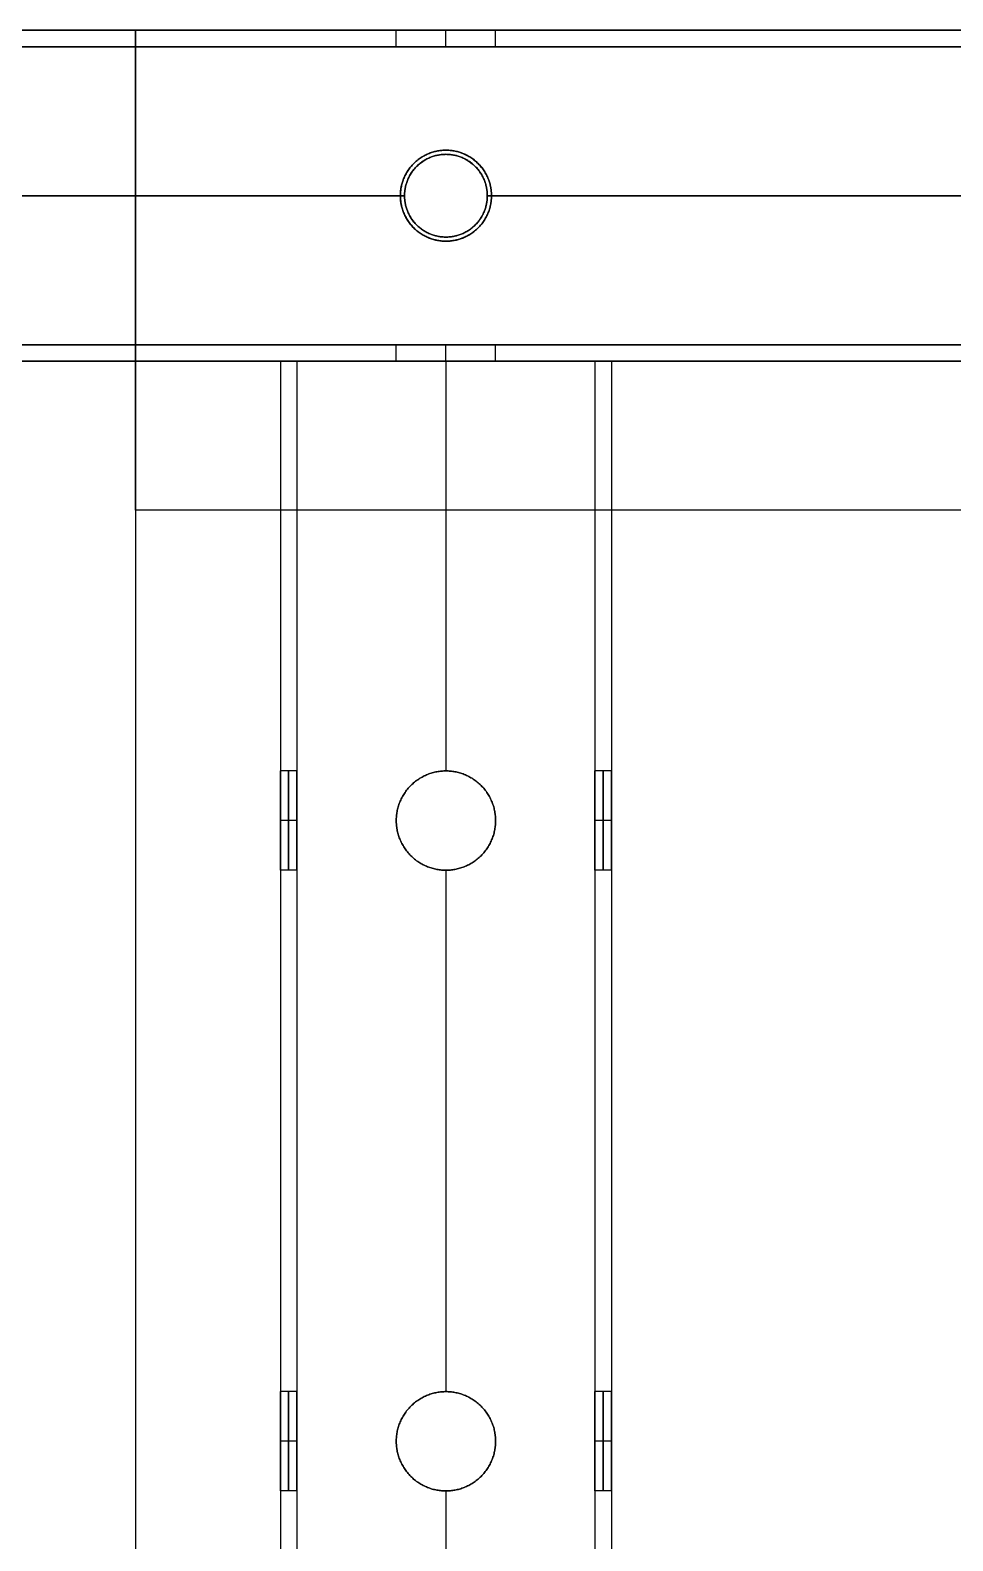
# Model space of a CAD drawing. Header units: millimetres. Extents: x -6529 to 809, y -8611 to 207.
# Drawn here: x -5310.8 to -5199.4, y -3954.4 to -3771.9 of the extents above; entities that cross this region are included whole.
import ezdxf

# ---------------------------------------------------------------- set-up
doc = ezdxf.new("R2010")
doc.units = ezdxf.units.MM
doc.header["$MEASUREMENT"] = 0
for name, color, linetype, true_color in [('gaten$11mm', 7, 'Continuous', 0xff6a35), ('platen', 7, 'Continuous', 0x007f00), ('staal', 5, 'Continuous', 0x0000ff)]:
    doc.layers.add(name, color=color, linetype=linetype, true_color=true_color)

# ---------------------------------------------------------------- blocks, each defined once
blk = doc.blocks.new('plaat base')
at = {"layer": 'platen'}
for p, q in [((658, -1200), (658, 0)), ((658, -1200, 18), (658, 0, 18))]:
    blk.add_line(p, q, dxfattribs=at)
for points in [[(358, -1200), (508, -1200), (658, -1200)], [(358, -1200, 18), (508, -1200, 18), (658, -1200, 18)], [(358, -1200, 9), (508, -1200, 9), (658, -1200, 9)], [(658, -1200), (658, -1200, 9), (658, -1200, 18)], [(658, -1200), (658, -1229), (658, -1258)], [(658, -1200, 18), (658, -1229, 18), (658, -1258, 18)], [(658, -1200, 9), (658, -1229, 9), (658, -1258, 9)], [(658, -1229), (658, -1229, 9), (658, -1229, 18)], [(658, -1258), (658, -1258, 9), (658, -1258, 18)], [(658, -1258), (808, -1258), (958, -1258)], [(658, -1258, 18), (808, -1258, 18), (958, -1258, 18)], [(658, -1258, 9), (808, -1258, 9), (958, -1258, 9)]]:
    blk.add_open_spline(points, degree=2, dxfattribs=at)
blk = doc.blocks.new('top plaat')
at = {"layer": 'platen'}
for p, q in [((658, -1276), (658, 40)), ((658, -1276, 18), (658, 40, 18)), ((620.5, -1250.5), (620.5, -1250.5, 18)), ((615, -1256), (615, -1256, 18)), ((626, -1256), (626, -1256, 18)), ((620.5, -1261.5), (620.5, -1261.5, 18))]:
    blk.add_line(p, q, dxfattribs=at)
for points, knots in [([(620.5, -1261.5), (615, -1261.5), (615, -1256), (615, -1250.5), (620.5, -1250.5), (626, -1250.5), (626, -1256), (626, -1261.5), (620.5, -1261.5)], [-31.415927, -31.415927, -31.415927, -23.561945, -23.561945, -15.707963, -15.707963, -7.853982, -7.853982, 0, 0, 0]), ([(620.5, -1261.5, 18), (615, -1261.5, 18), (615, -1256, 18), (615, -1250.5, 18), (620.5, -1250.5, 18), (626, -1250.5, 18), (626, -1256, 18), (626, -1261.5, 18), (620.5, -1261.5, 18)], [-31.415927, -31.415927, -31.415927, -23.561945, -23.561945, -15.707963, -15.707963, -7.853982, -7.853982, 0, 0, 0]), ([(620.5, -1261.5, 9), (626, -1261.5, 9), (626, -1256, 9), (626, -1250.5, 9), (620.5, -1250.5, 9), (615, -1250.5, 9), (615, -1256, 9), (615, -1261.5, 9), (620.5, -1261.5, 9)], [0, 0, 0, 7.853982, 7.853982, 15.707963, 15.707963, 23.561945, 23.561945, 31.415927, 31.415927, 31.415927])]:
    blk.add_rational_spline(points, [1, 0.707106781187, 1, 0.707106781187, 1, 0.707106781187, 1, 0.707106781187, 1], degree=2, knots=knots, dxfattribs=at)
for points in [[(40, -1276), (349, -1276), (658, -1276), (967, -1276), (1276, -1276)], [(40, -1276, 18), (349, -1276, 18), (658, -1276, 18), (967, -1276, 18), (1276, -1276, 18)], [(40, -1276, 9), (349, -1276, 9), (658, -1276, 9), (967, -1276, 9), (1276, -1276, 9)]]:
    blk.add_open_spline(points, degree=2, knots=[5973.638309, 5973.638309, 5973.638309, 6592.931454, 6592.931454, 7212.2246, 7212.2246, 7212.2246], dxfattribs=at)
blk.add_open_spline([(658, -1276), (658, -1276, 9), (658, -1276, 18)], degree=2, dxfattribs=at)

msp = doc.modelspace()

# ---------------------------------------------------------------- linework, layer by layer
at = {"layer": 'gaten$11mm', "extrusion": (-2.22045e-16, 1, 0)}
msp.add_circle((5260.61, 20, -3771.89), 5.5, dxfattribs=at)
at = {"layer": 'gaten$11mm'}
msp.add_circle((-5260.61, -3791.89), 5.5, dxfattribs=at)
at = {"layer": 'staal'}
for p, q in [((-5266.61, -3773.89, 1296), (-5266.61, -3771.89, 1296)), ((-5266.61, -3773.89, 20), (-5266.61, -3771.89, 20)), ((-5260.61, -3773.89, 1302), (-5260.61, -3771.89, 1302)), ((-5260.61, -3773.89, 1290), (-5260.61, -3771.89, 1290)), ((-5260.61, -3773.89, 26), (-5260.61, -3771.89, 26)), ((-5260.61, -3773.89, 14), (-5260.61, -3771.89, 14)), ((-5254.61, -3773.89, 1296), (-5254.61, -3771.89, 1296)), ((-5254.61, -3773.89, 20), (-5254.61, -3771.89, 20)), ((-5260.61, -3786.89, 1314), (-5260.61, -3786.89, 1316)), ((-5260.61, -3786.89, 1276), (-5260.61, -3786.89, 1278)), ((-5260.61, -3786.89, 38), (-5260.61, -3786.89, 40)), ((-5260.61, -3786.89), (-5260.61, -3786.89, 2)), ((-5265.61, -3791.89, 1314), (-5265.61, -3791.89, 1316)), ((-5265.61, -3791.89, 1276), (-5265.61, -3791.89, 1278)), ((-5265.61, -3791.89, 38), (-5265.61, -3791.89, 40)), ((-5265.61, -3791.89), (-5265.61, -3791.89, 2)), ((-5255.61, -3791.89, 1314), (-5255.61, -3791.89, 1316)), ((-5255.61, -3791.89, 1276), (-5255.61, -3791.89, 1278)), ((-5255.61, -3791.89, 38), (-5255.61, -3791.89, 40)), ((-5255.61, -3791.89), (-5255.61, -3791.89, 2)), ((-5260.61, -3796.89, 1276), (-5260.61, -3796.89, 1278)), ((-5260.61, -3796.89, 1314), (-5260.61, -3796.89, 1316)), ((-5260.61, -3796.89), (-5260.61, -3796.89, 2)), ((-5260.61, -3796.89, 38), (-5260.61, -3796.89, 40)), ((-5266.61, -3811.89, 1296), (-5266.61, -3809.89, 1296)), ((-5266.61, -3811.89, 20), (-5266.61, -3809.89, 20)), ((-5260.61, -3811.89, 1302), (-5260.61, -3809.89, 1302)), ((-5260.61, -3811.89, 1290), (-5260.61, -3809.89, 1290)), ((-5260.61, -3811.89, 26), (-5260.61, -3809.89, 26)), ((-5260.61, -3811.89, 14), (-5260.61, -3809.89, 14)), ((-5254.61, -3811.89, 1296), (-5254.61, -3809.89, 1296)), ((-5254.61, -3811.89, 20), (-5254.61, -3809.89, 20)), ((-5278.61, -3811.89, 1296), (-5280.61, -3811.89, 1296)), ((-5260.61, -3811.89, 1316), (-5260.61, -3811.89, 1314)), ((-5260.61, -3811.89, 1278), (-5260.61, -3811.89, 1276)), ((-5240.61, -3811.89, 1296), (-5242.61, -3811.89, 1296)), ((-5278.61, -3861.39, 1296), (-5280.61, -3861.39, 1296)), ((-5260.61, -3861.39, 1278), (-5260.61, -3861.39, 1276)), ((-5260.61, -3861.39, 1316), (-5260.61, -3861.39, 1314)), ((-5240.61, -3861.39, 1296), (-5242.61, -3861.39, 1296)), ((-5278.61, -3867.39, 1302), (-5280.61, -3867.39, 1302)), ((-5278.61, -3867.39, 1290), (-5280.61, -3867.39, 1290)), ((-5266.61, -3867.39, 1278), (-5266.61, -3867.39, 1276)), ((-5266.61, -3867.39, 1316), (-5266.61, -3867.39, 1314)), ((-5254.61, -3867.39, 1278), (-5254.61, -3867.39, 1276)), ((-5254.61, -3867.39, 1316), (-5254.61, -3867.39, 1314)), ((-5240.61, -3867.39, 1302), (-5242.61, -3867.39, 1302)), ((-5240.61, -3867.39, 1290), (-5242.61, -3867.39, 1290)), ((-5278.61, -3873.39, 1296), (-5280.61, -3873.39, 1296)), ((-5260.61, -3873.39, 1278), (-5260.61, -3873.39, 1276)), ((-5260.61, -3873.39, 1316), (-5260.61, -3873.39, 1314)), ((-5240.61, -3873.39, 1296), (-5242.61, -3873.39, 1296)), ((-5278.61, -3936.39, 1296), (-5280.61, -3936.39, 1296)), ((-5260.61, -3936.39, 1278), (-5260.61, -3936.39, 1276)), ((-5260.61, -3936.39, 1316), (-5260.61, -3936.39, 1314)), ((-5240.61, -3936.39, 1296), (-5242.61, -3936.39, 1296)), ((-5278.61, -3942.39, 1302), (-5280.61, -3942.39, 1302)), ((-5278.61, -3942.39, 1290), (-5280.61, -3942.39, 1290)), ((-5266.61, -3942.39, 1278), (-5266.61, -3942.39, 1276)), ((-5266.61, -3942.39, 1316), (-5266.61, -3942.39, 1314)), ((-5254.61, -3942.39, 1278), (-5254.61, -3942.39, 1276)), ((-5254.61, -3942.39, 1316), (-5254.61, -3942.39, 1314)), ((-5240.61, -3942.39, 1302), (-5242.61, -3942.39, 1302)), ((-5240.61, -3942.39, 1290), (-5242.61, -3942.39, 1290)), ((-5278.61, -3948.39, 1296), (-5280.61, -3948.39, 1296)), ((-5260.61, -3948.39, 1278), (-5260.61, -3948.39, 1276)), ((-5260.61, -3948.39, 1316), (-5260.61, -3948.39, 1314)), ((-5240.61, -3948.39, 1296), (-5242.61, -3948.39, 1296))]:
    msp.add_line(p, q, dxfattribs=at)
for points in [[(-4640.11, -5087.89), (-5956.11, -5087.89), (-5956.11, -3771.89), (-4640.11, -3771.89)], [(-4680.11, -5047.89), (-5916.11, -5047.89), (-5916.11, -3811.89), (-4680.11, -3811.89)]]:
    msp.add_lwpolyline(points, close=True, dxfattribs=at)
for centre in [(-5260.61, -3791.89, 1276), (-5260.61, -3791.89, 1315), (-5260.61, -3791.89, 1277), (-5260.61, -3791.89), (-5260.61, -3791.89, 39), (-5260.61, -3791.89, 1)]:
    msp.add_circle(centre, 5, dxfattribs=at)
for points in [[(-4640.11, -3771.89, 1276), (-5298.11, -3771.89, 1276), (-5956.11, -3771.89, 1276)], [(-4640.11, -3771.89, 1316), (-5298.11, -3771.89, 1316), (-5956.11, -3771.89, 1316)], [(-5956.11, -3771.89), (-5298.11, -3771.89), (-4640.11, -3771.89)], [(-5956.11, -3771.89, 40), (-5298.11, -3771.89, 40), (-4640.11, -3771.89, 40)], [(-5266.61, -3771.89, 1296), (-5298.11, -3771.89, 1296), (-5329.61, -3771.89, 1296)], [(-5329.61, -3771.89, 20), (-5298.11, -3771.89, 20), (-5266.61, -3771.89, 20)], [(-5298.11, -3811.89, 1316), (-5298.11, -3791.89, 1316), (-5298.11, -3771.89, 1316)], [(-5298.11, -3771.89, 1316), (-5298.11, -3771.89, 1296), (-5298.11, -3771.89, 1276)], [(-5298.11, -3771.89, 1276), (-5298.11, -3791.89, 1276), (-5298.11, -3811.89, 1276)], [(-5298.11, -3811.89, 40), (-5298.11, -3791.89, 40), (-5298.11, -3771.89, 40)], [(-5298.11, -3771.89, 40), (-5298.11, -3771.89, 20), (-5298.11, -3771.89)], [(-5298.11, -3771.89), (-5298.11, -3791.89), (-5298.11, -3811.89)], [(-5191.61, -3771.89, 1296), (-5223.11, -3771.89, 1296), (-5254.61, -3771.89, 1296)], [(-5254.61, -3771.89, 20), (-5223.11, -3771.89, 20), (-5191.61, -3771.89, 20)], [(-4642.11, -3773.89, 1314), (-5298.11, -3773.89, 1314), (-5954.11, -3773.89, 1314)], [(-4642.11, -3773.89, 1278), (-5298.11, -3773.89, 1278), (-5954.11, -3773.89, 1278)], [(-5954.11, -3773.89, 38), (-5298.11, -3773.89, 38), (-4642.11, -3773.89, 38)], [(-5954.11, -3773.89, 2), (-5298.11, -3773.89, 2), (-4642.11, -3773.89, 2)], [(-5266.61, -3773.89, 1296), (-5298.11, -3773.89, 1296), (-5329.61, -3773.89, 1296)], [(-5329.61, -3773.89, 20), (-5298.11, -3773.89, 20), (-5266.61, -3773.89, 20)], [(-5298.11, -3773.89, 1278), (-5298.11, -3773.89, 1296), (-5298.11, -3773.89, 1314)], [(-5298.11, -3773.89, 1314), (-5298.11, -3791.89, 1314), (-5298.11, -3809.89, 1314)], [(-5298.11, -3809.89, 1278), (-5298.11, -3791.89, 1278), (-5298.11, -3773.89, 1278)], [(-5298.11, -3773.89, 2), (-5298.11, -3773.89, 20), (-5298.11, -3773.89, 38)], [(-5298.11, -3773.89, 38), (-5298.11, -3791.89, 38), (-5298.11, -3809.89, 38)], [(-5298.11, -3809.89, 2), (-5298.11, -3791.89, 2), (-5298.11, -3773.89, 2)], [(-5191.61, -3773.89, 1296), (-5223.11, -3773.89, 1296), (-5254.61, -3773.89, 1296)], [(-5254.61, -3773.89, 20), (-5223.11, -3773.89, 20), (-5191.61, -3773.89, 20)], [(-5265.61, -3791.89, 1316), (-5298.11, -3791.89, 1316), (-5330.61, -3791.89, 1316)], [(-5265.61, -3791.89, 1314), (-5298.11, -3791.89, 1314), (-5330.61, -3791.89, 1314)], [(-5265.61, -3791.89, 1278), (-5298.11, -3791.89, 1278), (-5330.61, -3791.89, 1278)], [(-5265.61, -3791.89, 1276), (-5298.11, -3791.89, 1276), (-5330.61, -3791.89, 1276)], [(-5330.61, -3791.89, 40), (-5298.11, -3791.89, 40), (-5265.61, -3791.89, 40)], [(-5330.61, -3791.89, 38), (-5298.11, -3791.89, 38), (-5265.61, -3791.89, 38)], [(-5330.61, -3791.89, 2), (-5298.11, -3791.89, 2), (-5265.61, -3791.89, 2)], [(-5330.61, -3791.89), (-5298.11, -3791.89), (-5265.61, -3791.89)], [(-5190.61, -3791.89, 1316), (-5223.11, -3791.89, 1316), (-5255.61, -3791.89, 1316)], [(-5190.61, -3791.89, 1314), (-5223.11, -3791.89, 1314), (-5255.61, -3791.89, 1314)], [(-5190.61, -3791.89, 1278), (-5223.11, -3791.89, 1278), (-5255.61, -3791.89, 1278)], [(-5190.61, -3791.89, 1276), (-5223.11, -3791.89, 1276), (-5255.61, -3791.89, 1276)], [(-5255.61, -3791.89, 40), (-5223.11, -3791.89, 40), (-5190.61, -3791.89, 40)], [(-5255.61, -3791.89, 38), (-5223.11, -3791.89, 38), (-5190.61, -3791.89, 38)], [(-5255.61, -3791.89, 2), (-5223.11, -3791.89, 2), (-5190.61, -3791.89, 2)], [(-5255.61, -3791.89), (-5223.11, -3791.89), (-5190.61, -3791.89)], [(-4678.11, -3809.89, 1314), (-5298.11, -3809.89, 1314), (-5918.11, -3809.89, 1314)], [(-4678.11, -3809.89, 1278), (-5298.11, -3809.89, 1278), (-5918.11, -3809.89, 1278)], [(-5918.11, -3809.89, 38), (-5298.11, -3809.89, 38), (-4678.11, -3809.89, 38)], [(-5918.11, -3809.89, 2), (-5298.11, -3809.89, 2), (-4678.11, -3809.89, 2)], [(-5266.61, -3809.89, 1296), (-5298.11, -3809.89, 1296), (-5329.61, -3809.89, 1296)], [(-5329.61, -3809.89, 20), (-5298.11, -3809.89, 20), (-5266.61, -3809.89, 20)], [(-5298.11, -3809.89, 1314), (-5298.11, -3809.89, 1296), (-5298.11, -3809.89, 1278)], [(-5298.11, -3809.89, 38), (-5298.11, -3809.89, 20), (-5298.11, -3809.89, 2)], [(-5191.61, -3809.89, 1296), (-5223.11, -3809.89, 1296), (-5254.61, -3809.89, 1296)], [(-5254.61, -3809.89, 20), (-5223.11, -3809.89, 20), (-5191.61, -3809.89, 20)], [(-4680.11, -3811.89, 1276), (-5298.11, -3811.89, 1276), (-5916.11, -3811.89, 1276)], [(-4680.11, -3811.89, 1316), (-5298.11, -3811.89, 1316), (-5916.11, -3811.89, 1316)], [(-5916.11, -3811.89), (-5298.11, -3811.89), (-4680.11, -3811.89)], [(-5916.11, -3811.89, 40), (-5298.11, -3811.89, 40), (-4680.11, -3811.89, 40)], [(-5266.61, -3811.89, 1296), (-5298.11, -3811.89, 1296), (-5329.61, -3811.89, 1296)], [(-5329.61, -3811.89, 20), (-5298.11, -3811.89, 20), (-5266.61, -3811.89, 20)], [(-5298.11, -3811.89, 1276), (-5298.11, -3811.89, 1296), (-5298.11, -3811.89, 1316)], [(-5298.11, -3811.89), (-5298.11, -3811.89, 20), (-5298.11, -3811.89, 40)], [(-5240.61, -3811.89, 1276), (-5260.61, -3811.89, 1276), (-5280.61, -3811.89, 1276)], [(-5280.61, -3811.89, 1276), (-5280.61, -4129.64, 1276), (-5280.61, -4447.39, 1276)], [(-5280.61, -3811.89, 1276), (-5280.61, -3811.89, 1296), (-5280.61, -3811.89, 1316)], [(-5280.61, -3811.89, 1316), (-5280.61, -4129.64, 1316), (-5280.61, -4447.39, 1316)], [(-5280.61, -3811.89, 1316), (-5260.61, -3811.89, 1316), (-5240.61, -3811.89, 1316)], [(-5280.61, -3811.89, 1296), (-5280.61, -3836.64, 1296), (-5280.61, -3861.39, 1296)], [(-5278.61, -3811.89, 1314), (-5278.61, -3811.89, 1296), (-5278.61, -3811.89, 1278)], [(-5278.61, -3811.89, 1278), (-5278.61, -4129.64, 1278), (-5278.61, -4447.39, 1278)], [(-5278.61, -3811.89, 1314), (-5278.61, -4129.64, 1314), (-5278.61, -4447.39, 1314)], [(-5278.61, -3811.89, 1278), (-5260.61, -3811.89, 1278), (-5242.61, -3811.89, 1278)], [(-5242.61, -3811.89, 1314), (-5260.61, -3811.89, 1314), (-5278.61, -3811.89, 1314)], [(-5278.61, -3811.89, 1296), (-5278.61, -3836.64, 1296), (-5278.61, -3861.39, 1296)], [(-5260.61, -3811.89, 1276), (-5260.61, -3836.64, 1276), (-5260.61, -3861.39, 1276)], [(-5260.61, -3811.89, 1316), (-5260.61, -3836.64, 1316), (-5260.61, -3861.39, 1316)], [(-5260.61, -3811.89, 1278), (-5260.61, -3836.64, 1278), (-5260.61, -3861.39, 1278)], [(-5260.61, -3811.89, 1314), (-5260.61, -3836.64, 1314), (-5260.61, -3861.39, 1314)], [(-5191.61, -3811.89, 1296), (-5223.11, -3811.89, 1296), (-5254.61, -3811.89, 1296)], [(-5254.61, -3811.89, 20), (-5223.11, -3811.89, 20), (-5191.61, -3811.89, 20)], [(-5242.61, -3811.89, 1278), (-5242.61, -4129.64, 1278), (-5242.61, -4447.39, 1278)], [(-5242.61, -3811.89, 1278), (-5242.61, -3811.89, 1296), (-5242.61, -3811.89, 1314)], [(-5242.61, -3811.89, 1314), (-5242.61, -4129.64, 1314), (-5242.61, -4447.39, 1314)], [(-5242.61, -3811.89, 1296), (-5242.61, -3836.64, 1296), (-5242.61, -3861.39, 1296)], [(-5240.61, -3811.89, 1276), (-5240.61, -4129.64, 1276), (-5240.61, -4447.39, 1276)], [(-5240.61, -3811.89, 1316), (-5240.61, -4129.64, 1316), (-5240.61, -4447.39, 1316)], [(-5240.61, -3811.89, 1316), (-5240.61, -3811.89, 1296), (-5240.61, -3811.89, 1276)], [(-5240.61, -3811.89, 1296), (-5240.61, -3836.64, 1296), (-5240.61, -3861.39, 1296)], [(-5280.61, -3873.39, 1296), (-5280.61, -3904.89, 1296), (-5280.61, -3936.39, 1296)], [(-5278.61, -3873.39, 1296), (-5278.61, -3904.89, 1296), (-5278.61, -3936.39, 1296)], [(-5260.61, -3873.39, 1276), (-5260.61, -3904.89, 1276), (-5260.61, -3936.39, 1276)], [(-5260.61, -3873.39, 1316), (-5260.61, -3904.89, 1316), (-5260.61, -3936.39, 1316)], [(-5260.61, -3873.39, 1278), (-5260.61, -3904.89, 1278), (-5260.61, -3936.39, 1278)], [(-5260.61, -3873.39, 1314), (-5260.61, -3904.89, 1314), (-5260.61, -3936.39, 1314)], [(-5242.61, -3873.39, 1296), (-5242.61, -3904.89, 1296), (-5242.61, -3936.39, 1296)], [(-5240.61, -3873.39, 1296), (-5240.61, -3904.89, 1296), (-5240.61, -3936.39, 1296)], [(-5280.61, -3948.39, 1296), (-5280.61, -3979.89, 1296), (-5280.61, -4011.39, 1296)], [(-5278.61, -3948.39, 1296), (-5278.61, -3979.89, 1296), (-5278.61, -4011.39, 1296)], [(-5260.61, -3948.39, 1276), (-5260.61, -3979.89, 1276), (-5260.61, -4011.39, 1276)], [(-5260.61, -3948.39, 1316), (-5260.61, -3979.89, 1316), (-5260.61, -4011.39, 1316)], [(-5260.61, -3948.39, 1278), (-5260.61, -3979.89, 1278), (-5260.61, -4011.39, 1278)], [(-5260.61, -3948.39, 1314), (-5260.61, -3979.89, 1314), (-5260.61, -4011.39, 1314)], [(-5242.61, -3948.39, 1296), (-5242.61, -3979.89, 1296), (-5242.61, -4011.39, 1296)], [(-5240.61, -3948.39, 1296), (-5240.61, -3979.89, 1296), (-5240.61, -4011.39, 1296)]]:
    msp.add_open_spline(points, degree=2, dxfattribs=at)
for points, weights, knots in [([(-5260.61, -3771.89, 1302), (-5266.61, -3771.89, 1302), (-5266.61, -3771.89, 1296), (-5266.61, -3771.89, 1290), (-5260.61, -3771.89, 1290), (-5254.61, -3771.89, 1290), (-5254.61, -3771.89, 1296), (-5254.61, -3771.89, 1302), (-5260.61, -3771.89, 1302)], [1, 0.707106781187, 1, 0.707106781187, 1, 0.707106781187, 1, 0.707106781187, 1], [-31.415927, -31.415927, -31.415927, -23.561945, -23.561945, -15.707963, -15.707963, -7.853982, -7.853982, 0, 0, 0]), ([(-5260.61, -3771.89, 26), (-5254.61, -3771.89, 26), (-5254.61, -3771.89, 20), (-5254.61, -3771.89, 14), (-5260.61, -3771.89, 14), (-5266.61, -3771.89, 14), (-5266.61, -3771.89, 20), (-5266.61, -3771.89, 26), (-5260.61, -3771.89, 26)], [1, 0.707106781187, 1, 0.707106781187, 1, 0.707106781187, 1, 0.707106781187, 1], [-31.415927, -31.415927, -31.415927, -23.561945, -23.561945, -15.707963, -15.707963, -7.853982, -7.853982, 0, 0, 0]), ([(-5260.61, -3773.89, 1302), (-5254.61, -3773.89, 1302), (-5254.61, -3773.89, 1296), (-5254.61, -3773.89, 1290), (-5260.61, -3773.89, 1290), (-5266.61, -3773.89, 1290), (-5266.61, -3773.89, 1296), (-5266.61, -3773.89, 1302), (-5260.61, -3773.89, 1302)], [1, 0.707106781187, 1, 0.707106781187, 1, 0.707106781187, 1, 0.707106781187, 1], [0, 0, 0, 7.853982, 7.853982, 15.707963, 15.707963, 23.561945, 23.561945, 31.415927, 31.415927, 31.415927]), ([(-5260.61, -3773.89, 26), (-5266.61, -3773.89, 26), (-5266.61, -3773.89, 20), (-5266.61, -3773.89, 14), (-5260.61, -3773.89, 14), (-5254.61, -3773.89, 14), (-5254.61, -3773.89, 20), (-5254.61, -3773.89, 26), (-5260.61, -3773.89, 26)], [1, 0.707106781187, 1, 0.707106781187, 1, 0.707106781187, 1, 0.707106781187, 1], [0, 0, 0, 7.853982, 7.853982, 15.707963, 15.707963, 23.561945, 23.561945, 31.415927, 31.415927, 31.415927]), ([(-5260.61, -3796.89, 1316), (-5265.61, -3796.89, 1316), (-5265.61, -3791.89, 1316), (-5265.61, -3786.89, 1316), (-5260.61, -3786.89, 1316), (-5255.61, -3786.89, 1316), (-5255.61, -3791.89, 1316), (-5255.61, -3796.89, 1316), (-5260.61, -3796.89, 1316)], [1, 0.707106781187, 1, 0.707106781187, 1, 0.707106781187, 1, 0.707106781187, 1], [-31.415927, -31.415927, -31.415927, -23.561945, -23.561945, -15.707963, -15.707963, -7.853982, -7.853982, 0, 0, 0]), ([(-5260.61, -3796.89, 1314), (-5255.61, -3796.89, 1314), (-5255.61, -3791.89, 1314), (-5255.61, -3786.89, 1314), (-5260.61, -3786.89, 1314), (-5265.61, -3786.89, 1314), (-5265.61, -3791.89, 1314), (-5265.61, -3796.89, 1314), (-5260.61, -3796.89, 1314)], [1, 0.707106781187, 1, 0.707106781187, 1, 0.707106781187, 1, 0.707106781187, 1], [0, 0, 0, 7.853982, 7.853982, 15.707963, 15.707963, 23.561945, 23.561945, 31.415927, 31.415927, 31.415927]), ([(-5260.61, -3796.89, 1278), (-5265.61, -3796.89, 1278), (-5265.61, -3791.89, 1278), (-5265.61, -3786.89, 1278), (-5260.61, -3786.89, 1278), (-5255.61, -3786.89, 1278), (-5255.61, -3791.89, 1278), (-5255.61, -3796.89, 1278), (-5260.61, -3796.89, 1278)], [1, 0.707106781187, 1, 0.707106781187, 1, 0.707106781187, 1, 0.707106781187, 1], [-31.415927, -31.415927, -31.415927, -23.561945, -23.561945, -15.707963, -15.707963, -7.853982, -7.853982, 0, 0, 0]), ([(-5260.61, -3796.89, 40), (-5255.61, -3796.89, 40), (-5255.61, -3791.89, 40), (-5255.61, -3786.89, 40), (-5260.61, -3786.89, 40), (-5265.61, -3786.89, 40), (-5265.61, -3791.89, 40), (-5265.61, -3796.89, 40), (-5260.61, -3796.89, 40)], [1, 0.707106781187, 1, 0.707106781187, 1, 0.707106781187, 1, 0.707106781187, 1], [-31.415927, -31.415927, -31.415927, -23.561945, -23.561945, -15.707963, -15.707963, -7.853982, -7.853982, 0, 0, 0]), ([(-5260.61, -3796.89, 38), (-5265.61, -3796.89, 38), (-5265.61, -3791.89, 38), (-5265.61, -3786.89, 38), (-5260.61, -3786.89, 38), (-5255.61, -3786.89, 38), (-5255.61, -3791.89, 38), (-5255.61, -3796.89, 38), (-5260.61, -3796.89, 38)], [1, 0.707106781187, 1, 0.707106781187, 1, 0.707106781187, 1, 0.707106781187, 1], [0, 0, 0, 7.853982, 7.853982, 15.707963, 15.707963, 23.561945, 23.561945, 31.415927, 31.415927, 31.415927]), ([(-5260.61, -3796.89, 2), (-5255.61, -3796.89, 2), (-5255.61, -3791.89, 2), (-5255.61, -3786.89, 2), (-5260.61, -3786.89, 2), (-5265.61, -3786.89, 2), (-5265.61, -3791.89, 2), (-5265.61, -3796.89, 2), (-5260.61, -3796.89, 2)], [1, 0.707106781187, 1, 0.707106781187, 1, 0.707106781187, 1, 0.707106781187, 1], [-31.415927, -31.415927, -31.415927, -23.561945, -23.561945, -15.707963, -15.707963, -7.853982, -7.853982, 0, 0, 0]), ([(-5260.61, -3809.89, 1302), (-5266.61, -3809.89, 1302), (-5266.61, -3809.89, 1296), (-5266.61, -3809.89, 1290), (-5260.61, -3809.89, 1290), (-5254.61, -3809.89, 1290), (-5254.61, -3809.89, 1296), (-5254.61, -3809.89, 1302), (-5260.61, -3809.89, 1302)], [1, 0.707106781187, 1, 0.707106781187, 1, 0.707106781187, 1, 0.707106781187, 1], [-31.415927, -31.415927, -31.415927, -23.561945, -23.561945, -15.707963, -15.707963, -7.853982, -7.853982, 0, 0, 0]), ([(-5260.61, -3809.89, 26), (-5254.61, -3809.89, 26), (-5254.61, -3809.89, 20), (-5254.61, -3809.89, 14), (-5260.61, -3809.89, 14), (-5266.61, -3809.89, 14), (-5266.61, -3809.89, 20), (-5266.61, -3809.89, 26), (-5260.61, -3809.89, 26)], [1, 0.707106781187, 1, 0.707106781187, 1, 0.707106781187, 1, 0.707106781187, 1], [-31.415927, -31.415927, -31.415927, -23.561945, -23.561945, -15.707963, -15.707963, -7.853982, -7.853982, 0, 0, 0]), ([(-5260.61, -3811.89, 1302), (-5254.61, -3811.89, 1302), (-5254.61, -3811.89, 1296), (-5254.61, -3811.89, 1290), (-5260.61, -3811.89, 1290), (-5266.61, -3811.89, 1290), (-5266.61, -3811.89, 1296), (-5266.61, -3811.89, 1302), (-5260.61, -3811.89, 1302)], [1, 0.707106781187, 1, 0.707106781187, 1, 0.707106781187, 1, 0.707106781187, 1], [0, 0, 0, 7.853982, 7.853982, 15.707963, 15.707963, 23.561945, 23.561945, 31.415927, 31.415927, 31.415927]), ([(-5260.61, -3811.89, 26), (-5266.61, -3811.89, 26), (-5266.61, -3811.89, 20), (-5266.61, -3811.89, 14), (-5260.61, -3811.89, 14), (-5254.61, -3811.89, 14), (-5254.61, -3811.89, 20), (-5254.61, -3811.89, 26), (-5260.61, -3811.89, 26)], [1, 0.707106781187, 1, 0.707106781187, 1, 0.707106781187, 1, 0.707106781187, 1], [0, 0, 0, 7.853982, 7.853982, 15.707963, 15.707963, 23.561945, 23.561945, 31.415927, 31.415927, 31.415927]), ([(-5280.61, -3867.39, 1302), (-5280.61, -3861.39, 1302), (-5280.61, -3861.39, 1296), (-5280.61, -3861.39, 1290), (-5280.61, -3867.39, 1290), (-5280.61, -3873.39, 1290), (-5280.61, -3873.39, 1296), (-5280.61, -3873.39, 1302), (-5280.61, -3867.39, 1302)], [1, 0.707106781187, 1, 0.707106781187, 1, 0.707106781187, 1, 0.707106781187, 1], [-31.415927, -31.415927, -31.415927, -23.561945, -23.561945, -15.707963, -15.707963, -7.853982, -7.853982, 0, 0, 0]), ([(-5279.61, -3867.39, 1302), (-5279.61, -3873.39, 1302), (-5279.61, -3873.39, 1296), (-5279.61, -3873.39, 1290), (-5279.61, -3867.39, 1290), (-5279.61, -3861.39, 1290), (-5279.61, -3861.39, 1296), (-5279.61, -3861.39, 1302), (-5279.61, -3867.39, 1302)], [1, 0.707106781187, 1, 0.707106781187, 1, 0.707106781187, 1, 0.707106781187, 1], [0, 0, 0, 7.853982, 7.853982, 15.707963, 15.707963, 23.561945, 23.561945, 31.415927, 31.415927, 31.415927]), ([(-5278.61, -3867.39, 1302), (-5278.61, -3873.39, 1302), (-5278.61, -3873.39, 1296), (-5278.61, -3873.39, 1290), (-5278.61, -3867.39, 1290), (-5278.61, -3861.39, 1290), (-5278.61, -3861.39, 1296), (-5278.61, -3861.39, 1302), (-5278.61, -3867.39, 1302)], [0.999999860338, 0.707106851018, 1, 0.707106781187, 1, 0.707106781187, 1, 0.707106851018, 0.999999860338], [0, 0, 0, 7.853981, 7.853981, 15.707963, 15.707963, 23.561946, 23.561946, 31.415927, 31.415927, 31.415927]), ([(-5266.61, -3867.39, 1276), (-5266.61, -3861.39, 1276), (-5260.61, -3861.39, 1276), (-5254.61, -3861.39, 1276), (-5254.61, -3867.39, 1276), (-5254.61, -3873.39, 1276), (-5260.61, -3873.39, 1276), (-5266.61, -3873.39, 1276), (-5266.61, -3867.39, 1276)], [1, 0.707106781187, 1, 0.707106781187, 1, 0.707106781187, 1, 0.707106781187, 1], [-31.415927, -31.415927, -31.415927, -23.561945, -23.561945, -15.707963, -15.707963, -7.853982, -7.853982, 0, 0, 0]), ([(-5266.61, -3867.39, 1316), (-5266.61, -3873.39, 1316), (-5260.61, -3873.39, 1316), (-5254.61, -3873.39, 1316), (-5254.61, -3867.39, 1316), (-5254.61, -3861.39, 1316), (-5260.61, -3861.39, 1316), (-5266.61, -3861.39, 1316), (-5266.61, -3867.39, 1316)], [1, 0.707106781187, 1, 0.707106781187, 1, 0.707106781187, 1, 0.707106781187, 1], [0, 0, 0, 7.853982, 7.853982, 15.707963, 15.707963, 23.561945, 23.561945, 31.415927, 31.415927, 31.415927]), ([(-5266.61, -3867.39, 1278), (-5266.61, -3873.39, 1278), (-5260.61, -3873.39, 1278), (-5254.61, -3873.39, 1278), (-5254.61, -3867.39, 1278), (-5254.61, -3861.39, 1278), (-5260.61, -3861.39, 1278), (-5266.61, -3861.39, 1278), (-5266.61, -3867.39, 1278)], [1, 0.707106781187, 1, 0.707106781187, 1, 0.707106781187, 1, 0.707106781187, 1], [0, 0, 0, 7.853982, 7.853982, 15.707963, 15.707963, 23.561945, 23.561945, 31.415927, 31.415927, 31.415927]), ([(-5266.61, -3867.39, 1314), (-5266.61, -3861.39, 1314), (-5260.61, -3861.39, 1314), (-5254.61, -3861.39, 1314), (-5254.61, -3867.39, 1314), (-5254.61, -3873.39, 1314), (-5260.61, -3873.39, 1314), (-5266.61, -3873.39, 1314), (-5266.61, -3867.39, 1314)], [1, 0.707106781187, 1, 0.707106781187, 1, 0.707106781187, 1, 0.707106781187, 1], [-31.415927, -31.415927, -31.415927, -23.561945, -23.561945, -15.707963, -15.707963, -7.853982, -7.853982, 0, 0, 0]), ([(-5266.61, -3867.39, 1277), (-5266.61, -3873.39, 1277), (-5260.61, -3873.39, 1277), (-5254.61, -3873.39, 1277), (-5254.61, -3867.39, 1277), (-5254.61, -3861.39, 1277), (-5260.61, -3861.39, 1277), (-5266.61, -3861.39, 1277), (-5266.61, -3867.39, 1277)], [1, 0.707106781187, 1, 0.707106781187, 1, 0.707106781187, 1, 0.707106781187, 1], [0, 0, 0, 7.853982, 7.853982, 15.707963, 15.707963, 23.561945, 23.561945, 31.415927, 31.415927, 31.415927]), ([(-5266.61, -3867.39, 1315), (-5266.61, -3873.39, 1315), (-5260.61, -3873.39, 1315), (-5254.61, -3873.39, 1315), (-5254.61, -3867.39, 1315), (-5254.61, -3861.39, 1315), (-5260.61, -3861.39, 1315), (-5266.61, -3861.39, 1315), (-5266.61, -3867.39, 1315)], [1, 0.707106781187, 1, 0.707106781187, 1, 0.707106781187, 1, 0.707106781187, 1], [0, 0, 0, 7.853982, 7.853982, 15.707963, 15.707963, 23.561945, 23.561945, 31.415927, 31.415927, 31.415927]), ([(-5242.61, -3867.39, 1302), (-5242.61, -3861.39, 1302), (-5242.61, -3861.39, 1296), (-5242.61, -3861.39, 1290), (-5242.61, -3867.39, 1290), (-5242.61, -3873.39, 1290), (-5242.61, -3873.39, 1296), (-5242.61, -3873.39, 1302), (-5242.61, -3867.39, 1302)], [1, 0.707106781187, 1, 0.707106781187, 1, 0.707106781187, 1, 0.707106781187, 1], [-31.415927, -31.415927, -31.415927, -23.561945, -23.561945, -15.707963, -15.707963, -7.853982, -7.853982, 0, 0, 0]), ([(-5241.61, -3867.39, 1302), (-5241.61, -3873.39, 1302), (-5241.61, -3873.39, 1296), (-5241.61, -3873.39, 1290), (-5241.61, -3867.39, 1290), (-5241.61, -3861.39, 1290), (-5241.61, -3861.39, 1296), (-5241.61, -3861.39, 1302), (-5241.61, -3867.39, 1302)], [1, 0.707106781187, 1, 0.707106781187, 1, 0.707106781187, 1, 0.707106781187, 1], [0, 0, 0, 7.853982, 7.853982, 15.707963, 15.707963, 23.561945, 23.561945, 31.415927, 31.415927, 31.415927]), ([(-5240.61, -3867.39, 1302), (-5240.61, -3873.39, 1302), (-5240.61, -3873.39, 1296), (-5240.61, -3873.39, 1290), (-5240.61, -3867.39, 1290), (-5240.61, -3861.39, 1290), (-5240.61, -3861.39, 1296), (-5240.61, -3861.39, 1302), (-5240.61, -3867.39, 1302)], [1, 0.707106781187, 1, 0.707106781187, 1, 0.707106781187, 1, 0.707106781187, 1], [0, 0, 0, 7.853982, 7.853982, 15.707963, 15.707963, 23.561945, 23.561945, 31.415927, 31.415927, 31.415927]), ([(-5280.61, -3942.39, 1302), (-5280.61, -3936.39, 1302), (-5280.61, -3936.39, 1296), (-5280.61, -3936.39, 1290), (-5280.61, -3942.39, 1290), (-5280.61, -3948.39, 1290), (-5280.61, -3948.39, 1296), (-5280.61, -3948.39, 1302), (-5280.61, -3942.39, 1302)], [1, 0.707106781187, 1, 0.707106781187, 1, 0.707106781187, 1, 0.707106781187, 1], [-31.415927, -31.415927, -31.415927, -23.561945, -23.561945, -15.707963, -15.707963, -7.853982, -7.853982, 0, 0, 0]), ([(-5279.61, -3942.39, 1302), (-5279.61, -3948.39, 1302), (-5279.61, -3948.39, 1296), (-5279.61, -3948.39, 1290), (-5279.61, -3942.39, 1290), (-5279.61, -3936.39, 1290), (-5279.61, -3936.39, 1296), (-5279.61, -3936.39, 1302), (-5279.61, -3942.39, 1302)], [1, 0.707106781187, 1, 0.707106781187, 1, 0.707106781187, 1, 0.707106781187, 1], [0, 0, 0, 7.853982, 7.853982, 15.707963, 15.707963, 23.561945, 23.561945, 31.415927, 31.415927, 31.415927]), ([(-5278.61, -3942.39, 1302), (-5278.61, -3948.39, 1302), (-5278.61, -3948.39, 1296), (-5278.61, -3948.39, 1290), (-5278.61, -3942.39, 1290), (-5278.61, -3936.39, 1290), (-5278.61, -3936.39, 1296), (-5278.61, -3936.39, 1302), (-5278.61, -3942.39, 1302)], [1, 0.707106781187, 1, 0.707106781187, 1, 0.707106781187, 1, 0.707106781187, 1], [0, 0, 0, 7.853982, 7.853982, 15.707963, 15.707963, 23.561945, 23.561945, 31.415927, 31.415927, 31.415927]), ([(-5266.61, -3942.39, 1276), (-5266.61, -3936.39, 1276), (-5260.61, -3936.39, 1276), (-5254.61, -3936.39, 1276), (-5254.61, -3942.39, 1276), (-5254.61, -3948.39, 1276), (-5260.61, -3948.39, 1276), (-5266.61, -3948.39, 1276), (-5266.61, -3942.39, 1276)], [1, 0.707106781187, 1, 0.707106781187, 1, 0.707106781187, 1, 0.707106781187, 1], [-31.415927, -31.415927, -31.415927, -23.561945, -23.561945, -15.707963, -15.707963, -7.853982, -7.853982, 0, 0, 0]), ([(-5266.61, -3942.39, 1316), (-5266.61, -3948.39, 1316), (-5260.61, -3948.39, 1316), (-5254.61, -3948.39, 1316), (-5254.61, -3942.39, 1316), (-5254.61, -3936.39, 1316), (-5260.61, -3936.39, 1316), (-5266.61, -3936.39, 1316), (-5266.61, -3942.39, 1316)], [1, 0.707106781187, 1, 0.707106781187, 1, 0.707106781187, 1, 0.707106781187, 1], [0, 0, 0, 7.853982, 7.853982, 15.707963, 15.707963, 23.561945, 23.561945, 31.415927, 31.415927, 31.415927]), ([(-5266.61, -3942.39, 1278), (-5266.61, -3948.39, 1278), (-5260.61, -3948.39, 1278), (-5254.61, -3948.39, 1278), (-5254.61, -3942.39, 1278), (-5254.61, -3936.39, 1278), (-5260.61, -3936.39, 1278), (-5266.61, -3936.39, 1278), (-5266.61, -3942.39, 1278)], [1, 0.707106781187, 1, 0.707106781187, 1, 0.707106781187, 1, 0.707106781187, 1], [0, 0, 0, 7.853982, 7.853982, 15.707963, 15.707963, 23.561945, 23.561945, 31.415927, 31.415927, 31.415927]), ([(-5266.61, -3942.39, 1314), (-5266.61, -3936.39, 1314), (-5260.61, -3936.39, 1314), (-5254.61, -3936.39, 1314), (-5254.61, -3942.39, 1314), (-5254.61, -3948.39, 1314), (-5260.61, -3948.39, 1314), (-5266.61, -3948.39, 1314), (-5266.61, -3942.39, 1314)], [1, 0.707106781187, 1, 0.707106781187, 1, 0.707106781187, 1, 0.707106781187, 1], [-31.415927, -31.415927, -31.415927, -23.561945, -23.561945, -15.707963, -15.707963, -7.853982, -7.853982, 0, 0, 0]), ([(-5266.61, -3942.39, 1277), (-5266.61, -3948.39, 1277), (-5260.61, -3948.39, 1277), (-5254.61, -3948.39, 1277), (-5254.61, -3942.39, 1277), (-5254.61, -3936.39, 1277), (-5260.61, -3936.39, 1277), (-5266.61, -3936.39, 1277), (-5266.61, -3942.39, 1277)], [1, 0.707106781187, 1, 0.707106781187, 1, 0.707106781187, 1, 0.707106781187, 1], [0, 0, 0, 7.853982, 7.853982, 15.707963, 15.707963, 23.561945, 23.561945, 31.415927, 31.415927, 31.415927]), ([(-5266.61, -3942.39, 1315), (-5266.61, -3948.39, 1315), (-5260.61, -3948.39, 1315), (-5254.61, -3948.39, 1315), (-5254.61, -3942.39, 1315), (-5254.61, -3936.39, 1315), (-5260.61, -3936.39, 1315), (-5266.61, -3936.39, 1315), (-5266.61, -3942.39, 1315)], [1, 0.707106781187, 1, 0.707106781187, 1, 0.707106781187, 1, 0.707106781187, 1], [0, 0, 0, 7.853982, 7.853982, 15.707963, 15.707963, 23.561945, 23.561945, 31.415927, 31.415927, 31.415927]), ([(-5242.61, -3942.39, 1302), (-5242.61, -3936.39, 1302), (-5242.61, -3936.39, 1296), (-5242.61, -3936.39, 1290), (-5242.61, -3942.39, 1290), (-5242.61, -3948.39, 1290), (-5242.61, -3948.39, 1296), (-5242.61, -3948.39, 1302), (-5242.61, -3942.39, 1302)], [1, 0.707106781187, 1, 0.707106781187, 1, 0.707106781187, 1, 0.707106781187, 1], [-31.415927, -31.415927, -31.415927, -23.561945, -23.561945, -15.707963, -15.707963, -7.853982, -7.853982, 0, 0, 0]), ([(-5241.61, -3942.39, 1302), (-5241.61, -3948.39, 1302), (-5241.61, -3948.39, 1296), (-5241.61, -3948.39, 1290), (-5241.61, -3942.39, 1290), (-5241.61, -3936.39, 1290), (-5241.61, -3936.39, 1296), (-5241.61, -3936.39, 1302), (-5241.61, -3942.39, 1302)], [1, 0.707106781187, 1, 0.707106781187, 1, 0.707106781187, 1, 0.707106781187, 1], [0, 0, 0, 7.853982, 7.853982, 15.707963, 15.707963, 23.561945, 23.561945, 31.415927, 31.415927, 31.415927]), ([(-5240.61, -3942.39, 1302), (-5240.61, -3948.39, 1302), (-5240.61, -3948.39, 1296), (-5240.61, -3948.39, 1290), (-5240.61, -3942.39, 1290), (-5240.61, -3936.39, 1290), (-5240.61, -3936.39, 1296), (-5240.61, -3936.39, 1302), (-5240.61, -3942.39, 1302)], [1, 0.707106781187, 1, 0.707106781187, 1, 0.707106781187, 1, 0.707106781187, 1], [0, 0, 0, 7.853982, 7.853982, 15.707963, 15.707963, 23.561945, 23.561945, 31.415927, 31.415927, 31.415927])]:
    msp.add_rational_spline(points, weights, degree=2, knots=knots, dxfattribs=at)

# ---------------------------------------------------------------- block references
at = {"layer": 'platen', "rotation": 180}
for name, p in [('plaat base', (-4640.11, -5029.89, 40)), ('top plaat', (-4640.11, -5047.89, 1316))]:
    msp.add_blockref(name, p, dxfattribs=at)

doc.saveas('drawing.dxf')
